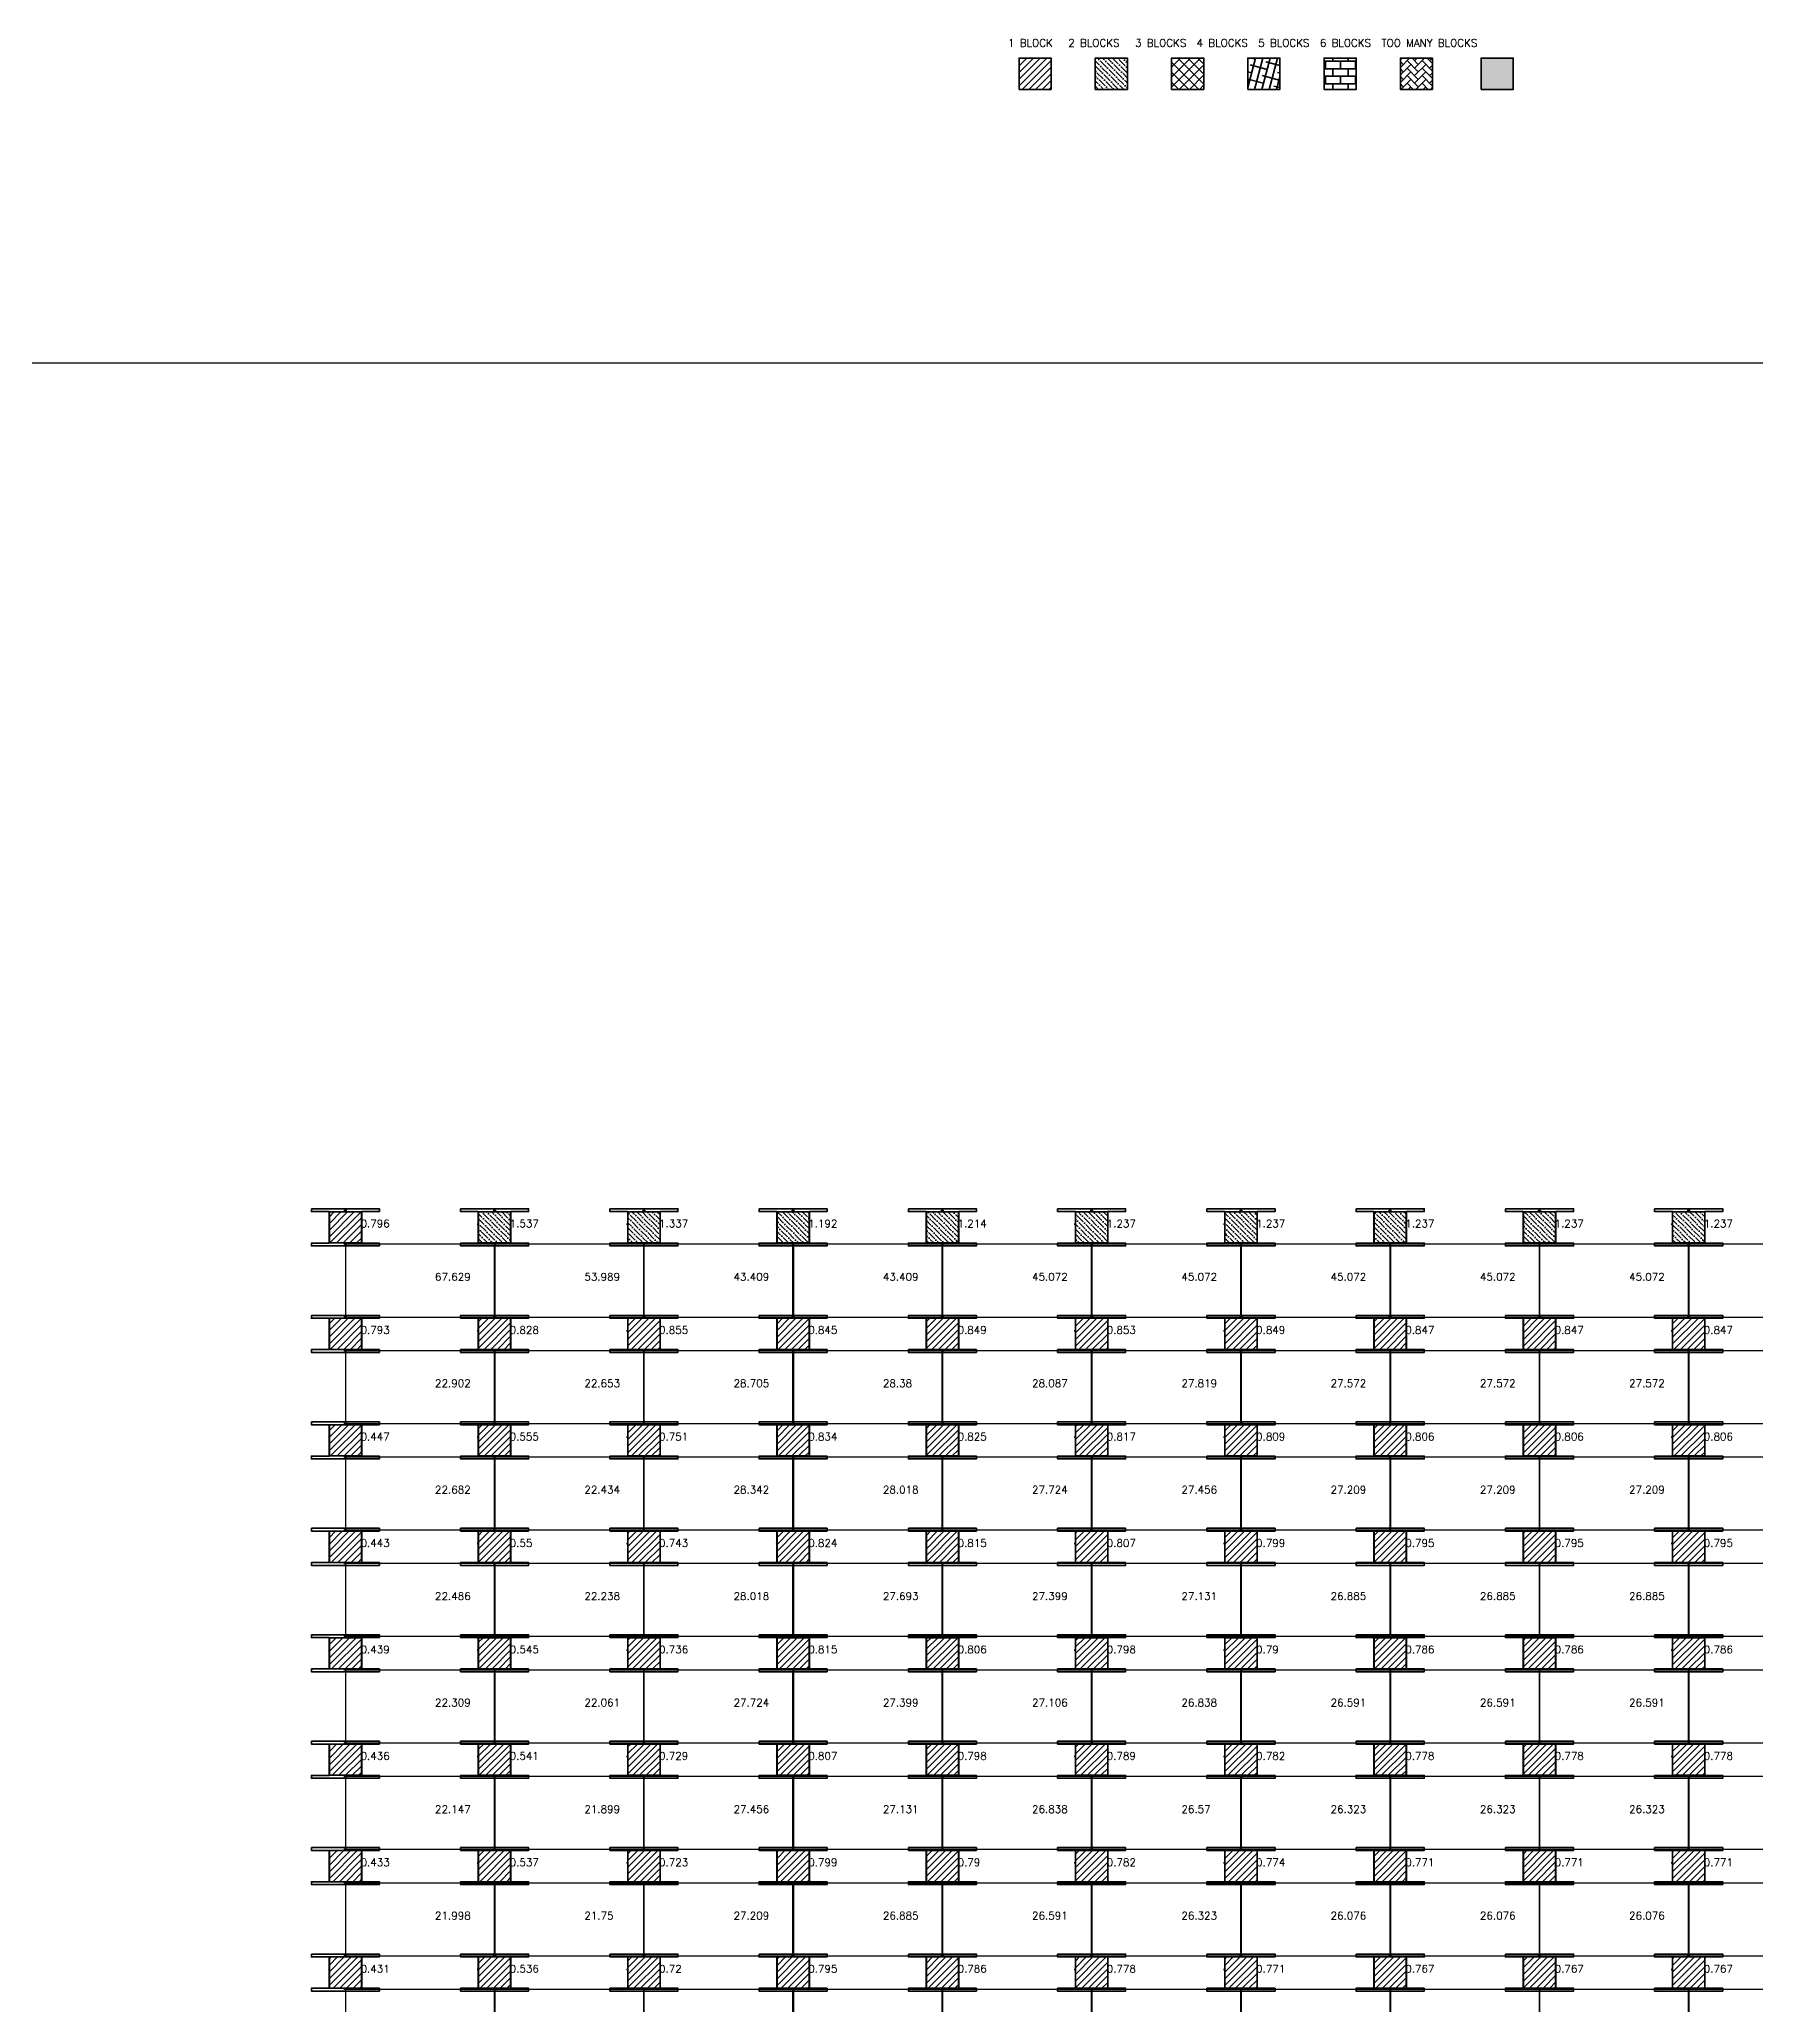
# Model space of a CAD drawing. Header units: inches. Extents: x 10029 to 14110, y 5718 to 7777.
# Drawn here: x 12237 to 13144, y 6737 to 7777 of the extents above; entities that cross this region are included whole.
import ezdxf

# ---------------------------------------------------------------- set-up
doc = ezdxf.new("R2010")
doc.units = ezdxf.units.IN
doc.header["$LTSCALE"] = 50
doc.header["$MEASUREMENT"] = 0
for name, color, linetype, lineweight in [('E-PANELS', 140, 'Continuous', 30), ('E2-ECOFEET', 254, 'Continuous', 35), ('E3-ECOFEET', 254, 'Continuous', 35), ('HATCH 1', 5, 'Continuous', 35), ('HATCH 2', 140, 'Continuous', 35), ('HATCH 3', 30, 'Continuous', 35), ('HATCH 4', 200, 'Continuous', 35), ('HATCH 5', 2, 'Continuous', 35), ('HATCH 6', 100, 'Continuous', 35), ('HATCH 7', 20, 'Continuous', 35)]:
    doc.layers.add(name, color=color, linetype=linetype, lineweight=lineweight)
doc.layers.add('EF3 TEXT', color=7, linetype='Continuous', plot=False)
doc.layers.add('IFI Perimeter', color=221, linetype='FENCE', plot=False)
doc.layers.get('E2-ECOFEET').off()
doc.styles.add('mytext', font='romans.shx')
doc.styles.get("Standard").update_dxf_attribs({"font": 'arial.ttf'})
doc.linetypes.add('FENCE', pattern='A,0.5,-0.1,["X",Standard,S=0.1,R=0,X=-0.035,Y=-0.05],-0.1', length=0.7)
pattern_1 = [(135, (-119.168, -90.9187), (-3.64602, 0.994369), [4.6875, -0.9375, 0, -0.9375])]
pattern_2 = [(45, (-119.168, -90.9187), (-1.767767, 1.767767), [])]

# ---------------------------------------------------------------- blocks, each defined once
blk = doc.blocks.new('EF3_HATCH_2')
at = {"layer": 'HATCH 2'}
h = blk.add_hatch(dxfattribs=at)
h.set_pattern_fill('ANSI36', color=256, scale=15, angle=90)
h.set_pattern_definition(pattern_1)
h.paths.add_polyline_path([(-8.5, -8.25), (8.5, -8.25), (8.5, 8.25), (-8.5, 8.25)])
blk.add_lwpolyline([(-8.5, -8.25), (8.5, -8.25), (8.5, 8.25), (-8.5, 8.25)], close=True, dxfattribs=at)
blk = doc.blocks.new('EF3_HATCH_1')
at = {"layer": 'HATCH 1'}
h = blk.add_hatch(dxfattribs=at)
h.set_pattern_fill('ANSI31', color=256, scale=20)
h.set_pattern_definition(pattern_2)
h.paths.add_polyline_path([(-8.5, -8.25), (8.5, -8.25), (8.5, 8.25), (-8.5, 8.25)])
blk.add_lwpolyline([(-8.5, -8.25), (8.5, -8.25), (8.5, 8.25), (-8.5, 8.25)], close=True, dxfattribs=at)
blk = doc.blocks.new('*U9')
at = {"layer": 'HATCH 1'}
h = blk.add_hatch(dxfattribs=at)
h.set_pattern_fill('ANSI31', color=256, scale=20)
h.set_pattern_definition(pattern_2)
h.paths.add_polyline_path([(-8.5, -8.25), (8.5, -8.25), (8.5, 8.25), (-8.5, 8.25)])
blk.add_lwpolyline([(-8.5, -8.25), (8.5, -8.25), (8.5, 8.25), (-8.5, 8.25)], close=True, dxfattribs=at)
blk = doc.blocks.new('*U10')
at = {"layer": 'HATCH 2'}
h = blk.add_hatch(dxfattribs=at)
h.set_pattern_fill('ANSI36', color=256, scale=15, angle=90)
h.set_pattern_definition(pattern_1)
h.paths.add_polyline_path([(-8.5, -8.25), (8.5, -8.25), (8.5, 8.25), (-8.5, 8.25)])
blk.add_lwpolyline([(-8.5, -8.25), (8.5, -8.25), (8.5, 8.25), (-8.5, 8.25)], close=True, dxfattribs=at)
blk = doc.blocks.new('EF3_HATCH_3')
at = {"layer": 'HATCH 3'}
h = blk.add_hatch(dxfattribs=at)
h.set_pattern_fill('ANSI37', color=256, scale=30)
h.set_pattern_definition([(45, (-119.168, -90.9187), (-2.65165, 2.65165), []), (135, (-119.168, -90.9187), (-2.65165, -2.65165), [])])
h.paths.add_polyline_path([(-8.5, -8.25), (8.5, -8.25), (8.5, 8.25), (-8.5, 8.25)])
blk.add_lwpolyline([(-8.5, -8.25), (8.5, -8.25), (8.5, 8.25), (-8.5, 8.25)], close=True, dxfattribs=at)
blk = doc.blocks.new('*U11')
at = {"layer": 'HATCH 4'}
h = blk.add_hatch(dxfattribs=at)
h.set_pattern_fill('ANSI38', color=256, scale=30, angle=30)
h.set_pattern_definition([(75, (-119.168, -90.9187), (-3.62222, 0.97057), []), (165, (-119.168, -90.9187), (-8.215015, -1.68108), [9.375, -5.625])])
h.paths.add_polyline_path([(-8.5, -8.25), (8.5, -8.25), (8.5, 8.25), (-8.5, 8.25)])
blk.add_lwpolyline([(-8.5, -8.25), (8.5, -8.25), (8.5, 8.25), (-8.5, 8.25)], close=True, dxfattribs=at)
blk = doc.blocks.new('EF3_HATCH_5')
at = {"layer": 'HATCH 5'}
h = blk.add_hatch(dxfattribs=at)
h.set_pattern_fill('AR-B816', color=256, scale=0.5)
h.set_pattern_definition([(0, (-119.168, -90.9187), (0, 4), []), (90, (-119.168, -90.9187), (-4, 4), [4, -4])])
h.paths.add_polyline_path([(-8.5, -8.25), (8.5, -8.25), (8.5, 8.25), (-8.5, 8.25)])
blk.add_lwpolyline([(-8.5, -8.25), (8.5, -8.25), (8.5, 8.25), (-8.5, 8.25)], close=True, dxfattribs=at)
blk = doc.blocks.new('EF3_HATCH_6')
at = {"layer": 'HATCH 6'}
h = blk.add_hatch(dxfattribs=at)
h.set_pattern_fill('AR-HBONE', color=256, scale=0.7)
h.set_pattern_definition([(45, (-119.168, -90.9187), (3e-16, 3.9598), [8.4, -2.8]), (135, (-117.188, -88.9388), (3e-16, 3.9598), [8.4, -2.8])])
h.paths.add_polyline_path([(-8.5, -8.25), (8.5, -8.25), (8.5, 8.25), (-8.5, 8.25)])
blk.add_lwpolyline([(-8.5, -8.25), (8.5, -8.25), (8.5, 8.25), (-8.5, 8.25)], close=True, dxfattribs=at)
blk = doc.blocks.new('EF3_HATCH_7')
at = {"layer": 'HATCH 7'}
h = blk.add_hatch(color=256, dxfattribs=at)
h.dxf.hatch_style = 1
h.paths.add_polyline_path([(-8.5, -8.25), (8.5, -8.25), (8.5, 8.25), (-8.5, 8.25)])
blk.add_lwpolyline([(-8.5, -8.25), (8.5, -8.25), (8.5, 8.25), (-8.5, 8.25)], close=True, dxfattribs=at)
blk = doc.blocks.new('EF3 HATCH AND TEXT')
at = {"layer": 'HATCH 1'}
blk.add_blockref('*U9', (17.3, -21.2), dxfattribs=at)
at = {"layer": 'HATCH 2'}
blk.add_blockref('*U10', (57.6, -21.2), dxfattribs=at)
at = {"layer": 'HATCH 3'}
blk.add_blockref('EF3_HATCH_3', (98, -21.2), dxfattribs=at)
at = {"layer": 'HATCH 4'}
blk.add_blockref('*U11', (138.3, -21.2), dxfattribs=at)
at = {"layer": 'HATCH 5'}
blk.add_blockref('EF3_HATCH_5', (178.7, -21.2), dxfattribs=at)
at = {"layer": 'HATCH 6'}
blk.add_blockref('EF3_HATCH_6', (219, -21.2), dxfattribs=at)
at = {"layer": 'HATCH 7'}
blk.add_blockref('EF3_HATCH_7', (261.7, -21.2), dxfattribs=at)
at = {"layer": 'EF3 TEXT', "insert": (3, -2.9), "char_height": 4, "attachment_point": 1, "style": 'mytext'}
blk.add_mtext_dynamic_manual_height_columns('1 BLOCK   2 BLOCKS   3 BLOCKS  4 BLOCKS  5 BLOCKS  6 BLOCKS  TOO MANY BLOCKS', width=339.17, gutter_width=450.2, heights=[0], dxfattribs=at)
blk = doc.blocks.new('sw 345w 10deg')
at = {"layer": 'E-PANELS'}
blk.add_lwpolyline([(0, 0), (78.45, 0), (78.45, -38.82), (0, -38.82)], close=True, dxfattribs=at)
blk = doc.blocks.new('EF3')
at = {"layer": 'E3-ECOFEET', "color": 5}
for points in [[(0, 0), (0, -1.5), (9.4, -1.5), (9.4, -18.1), (0, -18.1), (0, -19.6), (36, -19.6), (36, -18.1), (26.6, -18.1), (26.6, -1.5), (36, -1.5), (36, 0), (0, 0)], [(8.8, -8.1), (8.9, -8.1)]]:
    blk.add_lwpolyline(points, dxfattribs=at)
at = {"layer": 'E3-ECOFEET'}
for points in [[(17.2, -1), (17.8, -1), (17.8, -0.5)], [(18.2, -0.5), (18.2, -1), (18.8, -1)], [(17.2, -18.5), (17.8, -18.5), (17.8, -19)], [(18.2, -19), (18.2, -18.5), (18.8, -18.5)]]:
    blk.add_lwpolyline(points, dxfattribs=at)

msp = doc.modelspace()

# ---------------------------------------------------------------- linework, layer by layer
at = {"layer": 'IFI Perimeter'}
msp.add_lwpolyline([(14110.4, 7605.4), (10029.4, 7605.4), (10029.4, 5718.5), (14110.4, 5718.5)], close=True, dxfattribs=at)

# ---------------------------------------------------------------- block references
at = {"layer": 'E-PANELS'}
for p in [(12398.7, 7139.4), (12477.7, 7139.4), (12556.6, 7139.4), (12635.6, 7139.4), (12714.5, 7139.4), (12793.5, 7139.4), (12872.4, 7139.4), (12951.4, 7139.4), (13030.3, 7139.4), (13109.3, 7139.4), (12398.7, 7083.1), (12477.7, 7083.1), (12556.6, 7083.1), (12635.6, 7083.1), (12714.5, 7083.1), (12793.5, 7083.1), (12872.4, 7083.1), (12951.4, 7083.1), (13030.3, 7083.1), (13109.3, 7083.1), (12398.7, 7026.8), (12477.7, 7026.8), (12556.6, 7026.8), (12635.6, 7026.8), (12714.5, 7026.8), (12793.5, 7026.8), (12872.4, 7026.8), (12951.4, 7026.8), (13030.3, 7026.8), (13109.3, 7026.8), (12398.7, 6970.5), (12477.7, 6970.5), (12556.6, 6970.5), (12635.6, 6970.5), (12714.5, 6970.5), (12793.5, 6970.5), (12872.4, 6970.5), (12951.4, 6970.5), (13030.3, 6970.5), (13109.3, 6970.5), (12398.7, 6914.2), (12477.7, 6914.2), (12556.6, 6914.2), (12635.6, 6914.2), (12714.5, 6914.2), (12793.5, 6914.2), (12872.4, 6914.2), (12951.4, 6914.2), (13030.3, 6914.2), (13109.3, 6914.2), (12398.7, 6857.9), (12477.7, 6857.9), (12556.6, 6857.9), (12635.6, 6857.9), (12714.5, 6857.9), (12793.5, 6857.9), (12872.4, 6857.9), (12951.4, 6857.9), (13030.3, 6857.9), (13109.3, 6857.9), (12398.7, 6801.5), (12477.7, 6801.5), (12556.6, 6801.5), (12635.6, 6801.5), (12714.5, 6801.5), (12793.5, 6801.5), (12872.4, 6801.5), (12951.4, 6801.5), (13030.3, 6801.5), (13109.3, 6801.5), (12398.7, 6745.2), (12477.7, 6745.2), (12556.6, 6745.2), (12635.6, 6745.2), (12714.5, 6745.2), (12793.5, 6745.2), (12872.4, 6745.2), (12951.4, 6745.2), (13030.3, 6745.2), (13109.3, 6745.2)]:
    msp.add_blockref('sw 345w 10deg', p, dxfattribs=at)
at = {"layer": 'E2-ECOFEET'}
for p in [(12380.5, 7158), (12459.4, 7158), (12538.4, 7158), (12617.3, 7158), (12696.3, 7158), (12775.2, 7158), (12854.2, 7158), (12933.1, 7158), (13012.1, 7158), (13091, 7158), (12380.5, 7101.6), (12459.4, 7101.6), (12538.4, 7101.6), (12617.3, 7101.6), (12696.3, 7101.6), (12775.2, 7101.6), (12854.2, 7101.6), (12933.1, 7101.6), (13012.1, 7101.6), (13091, 7101.6), (12380.5, 7045.3), (12459.4, 7045.3), (12538.4, 7045.3), (12617.3, 7045.3), (12696.3, 7045.3), (12775.2, 7045.3), (12854.2, 7045.3), (12933.1, 7045.3), (13012.1, 7045.3), (13091, 7045.3), (12380.5, 6989), (12459.4, 6989), (12538.4, 6989), (12617.3, 6989), (12696.3, 6989), (12775.2, 6989), (12854.2, 6989), (12933.1, 6989), (13012.1, 6989), (13091, 6989), (12380.5, 6932.7), (12459.4, 6932.7), (12538.4, 6932.7), (12617.3, 6932.7), (12696.3, 6932.7), (12775.2, 6932.7), (12854.2, 6932.7), (12933.1, 6932.7), (13012.1, 6932.7), (13091, 6932.7), (12380.5, 6876.4), (12459.4, 6876.4), (12538.4, 6876.4), (12617.3, 6876.4), (12696.3, 6876.4), (12775.2, 6876.4), (12854.2, 6876.4), (12933.1, 6876.4), (13012.1, 6876.4), (13091, 6876.4), (12380.5, 6820.1), (12459.4, 6820.1), (12538.4, 6820.1), (12617.3, 6820.1), (12696.3, 6820.1), (12775.2, 6820.1), (12854.2, 6820.1), (12933.1, 6820.1), (13012.1, 6820.1), (13091, 6820.1), (12380.5, 6763.8), (12459.4, 6763.8), (12538.4, 6763.8), (12617.3, 6763.8), (12696.3, 6763.8), (12775.2, 6763.8), (12854.2, 6763.8), (12933.1, 6763.8), (13012.1, 6763.8), (13091, 6763.8)]:
    msp.add_blockref('EF3', p, dxfattribs=at)
at = {"layer": 'EF3 TEXT'}
msp.add_blockref('EF3 HATCH AND TEXT', (12746, 7779.6), dxfattribs=at)
at = {"layer": 'HATCH 1'}
for p in [(12398.5, 7148.2), (12398.5, 7091.9), (12477.4, 7091.9), (12556.4, 7091.9), (12635.3, 7091.9), (12714.3, 7091.9), (12793.2, 7091.9), (12872.2, 7091.9), (12951.1, 7091.9), (13030.1, 7091.9), (13109, 7091.9), (12398.5, 7035.5), (12477.4, 7035.5), (12556.4, 7035.5), (12635.3, 7035.5), (12714.3, 7035.5), (12793.2, 7035.5), (12872.2, 7035.5), (12951.1, 7035.5), (13030.1, 7035.5), (13109, 7035.5), (12398.5, 6979.2), (12477.4, 6979.2), (12556.4, 6979.2), (12635.3, 6979.2), (12714.3, 6979.2), (12793.2, 6979.2), (12872.2, 6979.2), (12951.1, 6979.2), (13030.1, 6979.2), (13109, 6979.2), (12398.5, 6922.9), (12477.4, 6922.9), (12556.4, 6922.9), (12635.3, 6922.9), (12714.3, 6922.9), (12793.2, 6922.9), (12872.2, 6922.9), (12951.1, 6922.9), (13030.1, 6922.9), (13109, 6922.9), (12398.5, 6866.6), (12477.4, 6866.6), (12556.4, 6866.6), (12635.3, 6866.6), (12714.3, 6866.6), (12793.2, 6866.6), (12872.2, 6866.6), (12951.1, 6866.6), (13030.1, 6866.6), (13109, 6866.6), (12398.5, 6810.3), (12477.4, 6810.3), (12556.4, 6810.3), (12635.3, 6810.3), (12714.3, 6810.3), (12793.2, 6810.3), (12872.2, 6810.3), (12951.1, 6810.3), (13030.1, 6810.3), (13109, 6810.3), (12398.5, 6754), (12477.4, 6754), (12556.4, 6754), (12635.3, 6754), (12714.3, 6754), (12793.2, 6754), (12872.2, 6754), (12951.1, 6754), (13030.1, 6754), (13109, 6754)]:
    msp.add_blockref('EF3_HATCH_1', p, dxfattribs=at)
at = {"layer": 'HATCH 2'}
for p in [(12477.4, 7148.2), (12556.4, 7148.2), (12635.3, 7148.2), (12714.3, 7148.2), (12793.2, 7148.2), (12872.2, 7148.2), (12951.1, 7148.2), (13030.1, 7148.2), (13109, 7148.2)]:
    msp.add_blockref('EF3_HATCH_2', p, dxfattribs=at)

# ---------------------------------------------------------------- texts
at = {"layer": 'EF3 TEXT', "style": 'mytext'}
for s, p in [('0.796', (12406.5, 7148.2)), ('1.537', (12485.4, 7148.2)), ('1.337', (12564.4, 7148.2)), ('1.192', (12643.3, 7148.2)), ('1.214', (12722.3, 7148.2)), ('1.237', (12801.2, 7148.2)), ('1.237', (12880.2, 7148.2)), ('1.237', (12959.1, 7148.2)), ('1.237', (13038.1, 7148.2)), ('1.237', (13117, 7148.2)), ('67.629', (12445.9, 7120)), ('53.989', (12524.9, 7120)), ('43.409', (12603.8, 7120)), ('43.409', (12682.8, 7120)), ('45.072', (12761.7, 7120)), ('45.072', (12840.7, 7120)), ('45.072', (12919.6, 7120)), ('45.072', (12998.6, 7120)), ('45.072', (13077.5, 7120)), ('0.793', (12406.5, 7091.9)), ('0.828', (12485.4, 7091.9)), ('0.855', (12564.4, 7091.9)), ('0.845', (12643.3, 7091.9)), ('0.849', (12722.3, 7091.9)), ('0.853', (12801.2, 7091.9)), ('0.849', (12880.2, 7091.9)), ('0.847', (12959.1, 7091.9)), ('0.847', (13038.1, 7091.9)), ('0.847', (13117, 7091.9)), ('22.902', (12445.9, 7063.7)), ('22.653', (12524.9, 7063.7)), ('28.705', (12603.8, 7063.7)), ('28.38', (12682.8, 7063.7)), ('28.087', (12761.7, 7063.7)), ('27.819', (12840.7, 7063.7)), ('27.572', (12919.6, 7063.7)), ('27.572', (12998.6, 7063.7)), ('27.572', (13077.5, 7063.7)), ('0.447', (12406.5, 7035.5)), ('0.555', (12485.4, 7035.5)), ('0.751', (12564.4, 7035.5)), ('0.834', (12643.3, 7035.5)), ('0.825', (12722.3, 7035.5)), ('0.817', (12801.2, 7035.5)), ('0.809', (12880.2, 7035.5)), ('0.806', (12959.1, 7035.5)), ('0.806', (13038.1, 7035.5)), ('0.806', (13117, 7035.5)), ('22.682', (12445.9, 7007.4)), ('22.434', (12524.9, 7007.4)), ('28.342', (12603.8, 7007.4)), ('28.018', (12682.8, 7007.4)), ('27.724', (12761.7, 7007.4)), ('27.456', (12840.7, 7007.4)), ('27.209', (12919.6, 7007.4)), ('27.209', (12998.6, 7007.4)), ('27.209', (13077.5, 7007.4)), ('0.443', (12406.5, 6979.2)), ('0.55', (12485.4, 6979.2)), ('0.743', (12564.4, 6979.2)), ('0.824', (12643.3, 6979.2)), ('0.815', (12722.3, 6979.2)), ('0.807', (12801.2, 6979.2)), ('0.799', (12880.2, 6979.2)), ('0.795', (12959.1, 6979.2)), ('0.795', (13038.1, 6979.2)), ('0.795', (13117, 6979.2)), ('22.486', (12445.9, 6951.1)), ('22.238', (12524.9, 6951.1)), ('28.018', (12603.8, 6951.1)), ('27.693', (12682.8, 6951.1)), ('27.399', (12761.7, 6951.1)), ('27.131', (12840.7, 6951.1)), ('26.885', (12919.6, 6951.1)), ('26.885', (12998.6, 6951.1)), ('26.885', (13077.5, 6951.1)), ('0.439', (12406.5, 6922.9)), ('0.545', (12485.4, 6922.9)), ('0.736', (12564.4, 6922.9)), ('0.815', (12643.3, 6922.9)), ('0.806', (12722.3, 6922.9)), ('0.798', (12801.2, 6922.9)), ('0.79', (12880.2, 6922.9)), ('0.786', (12959.1, 6922.9)), ('0.786', (13038.1, 6922.9)), ('0.786', (13117, 6922.9)), ('22.309', (12445.9, 6894.8)), ('22.061', (12524.9, 6894.8)), ('27.724', (12603.8, 6894.8)), ('27.399', (12682.8, 6894.8)), ('27.106', (12761.7, 6894.8)), ('26.838', (12840.7, 6894.8)), ('26.591', (12919.6, 6894.8)), ('26.591', (12998.6, 6894.8)), ('26.591', (13077.5, 6894.8)), ('0.436', (12406.5, 6866.6)), ('0.541', (12485.4, 6866.6)), ('0.729', (12564.4, 6866.6)), ('0.807', (12643.3, 6866.6)), ('0.798', (12722.3, 6866.6)), ('0.789', (12801.2, 6866.6)), ('0.782', (12880.2, 6866.6)), ('0.778', (12959.1, 6866.6)), ('0.778', (13038.1, 6866.6)), ('0.778', (13117, 6866.6)), ('22.147', (12445.9, 6838.4)), ('21.899', (12524.9, 6838.4)), ('27.456', (12603.8, 6838.4)), ('27.131', (12682.8, 6838.4)), ('26.838', (12761.7, 6838.4)), ('26.57', (12840.7, 6838.4)), ('26.323', (12919.6, 6838.4)), ('26.323', (12998.6, 6838.4)), ('26.323', (13077.5, 6838.4)), ('0.433', (12406.5, 6810.3)), ('0.537', (12485.4, 6810.3)), ('0.723', (12564.4, 6810.3)), ('0.799', (12643.3, 6810.3)), ('0.79', (12722.3, 6810.3)), ('0.782', (12801.2, 6810.3)), ('0.774', (12880.2, 6810.3)), ('0.771', (12959.1, 6810.3)), ('0.771', (13038.1, 6810.3)), ('0.771', (13117, 6810.3)), ('21.998', (12445.9, 6782.1)), ('21.75', (12524.9, 6782.1)), ('27.209', (12603.8, 6782.1)), ('26.885', (12682.8, 6782.1)), ('26.591', (12761.7, 6782.1)), ('26.323', (12840.7, 6782.1)), ('26.076', (12919.6, 6782.1)), ('26.076', (12998.6, 6782.1)), ('26.076', (13077.5, 6782.1)), ('0.431', (12406.5, 6754)), ('0.536', (12485.4, 6754)), ('0.72', (12564.4, 6754)), ('0.795', (12643.3, 6754)), ('0.786', (12722.3, 6754)), ('0.778', (12801.2, 6754)), ('0.771', (12880.2, 6754)), ('0.767', (12959.1, 6754)), ('0.767', (13038.1, 6754)), ('0.767', (13117, 6754))]:
    msp.add_text(s, height=4, dxfattribs=at).set_placement(p)

doc.saveas('drawing.dxf')
